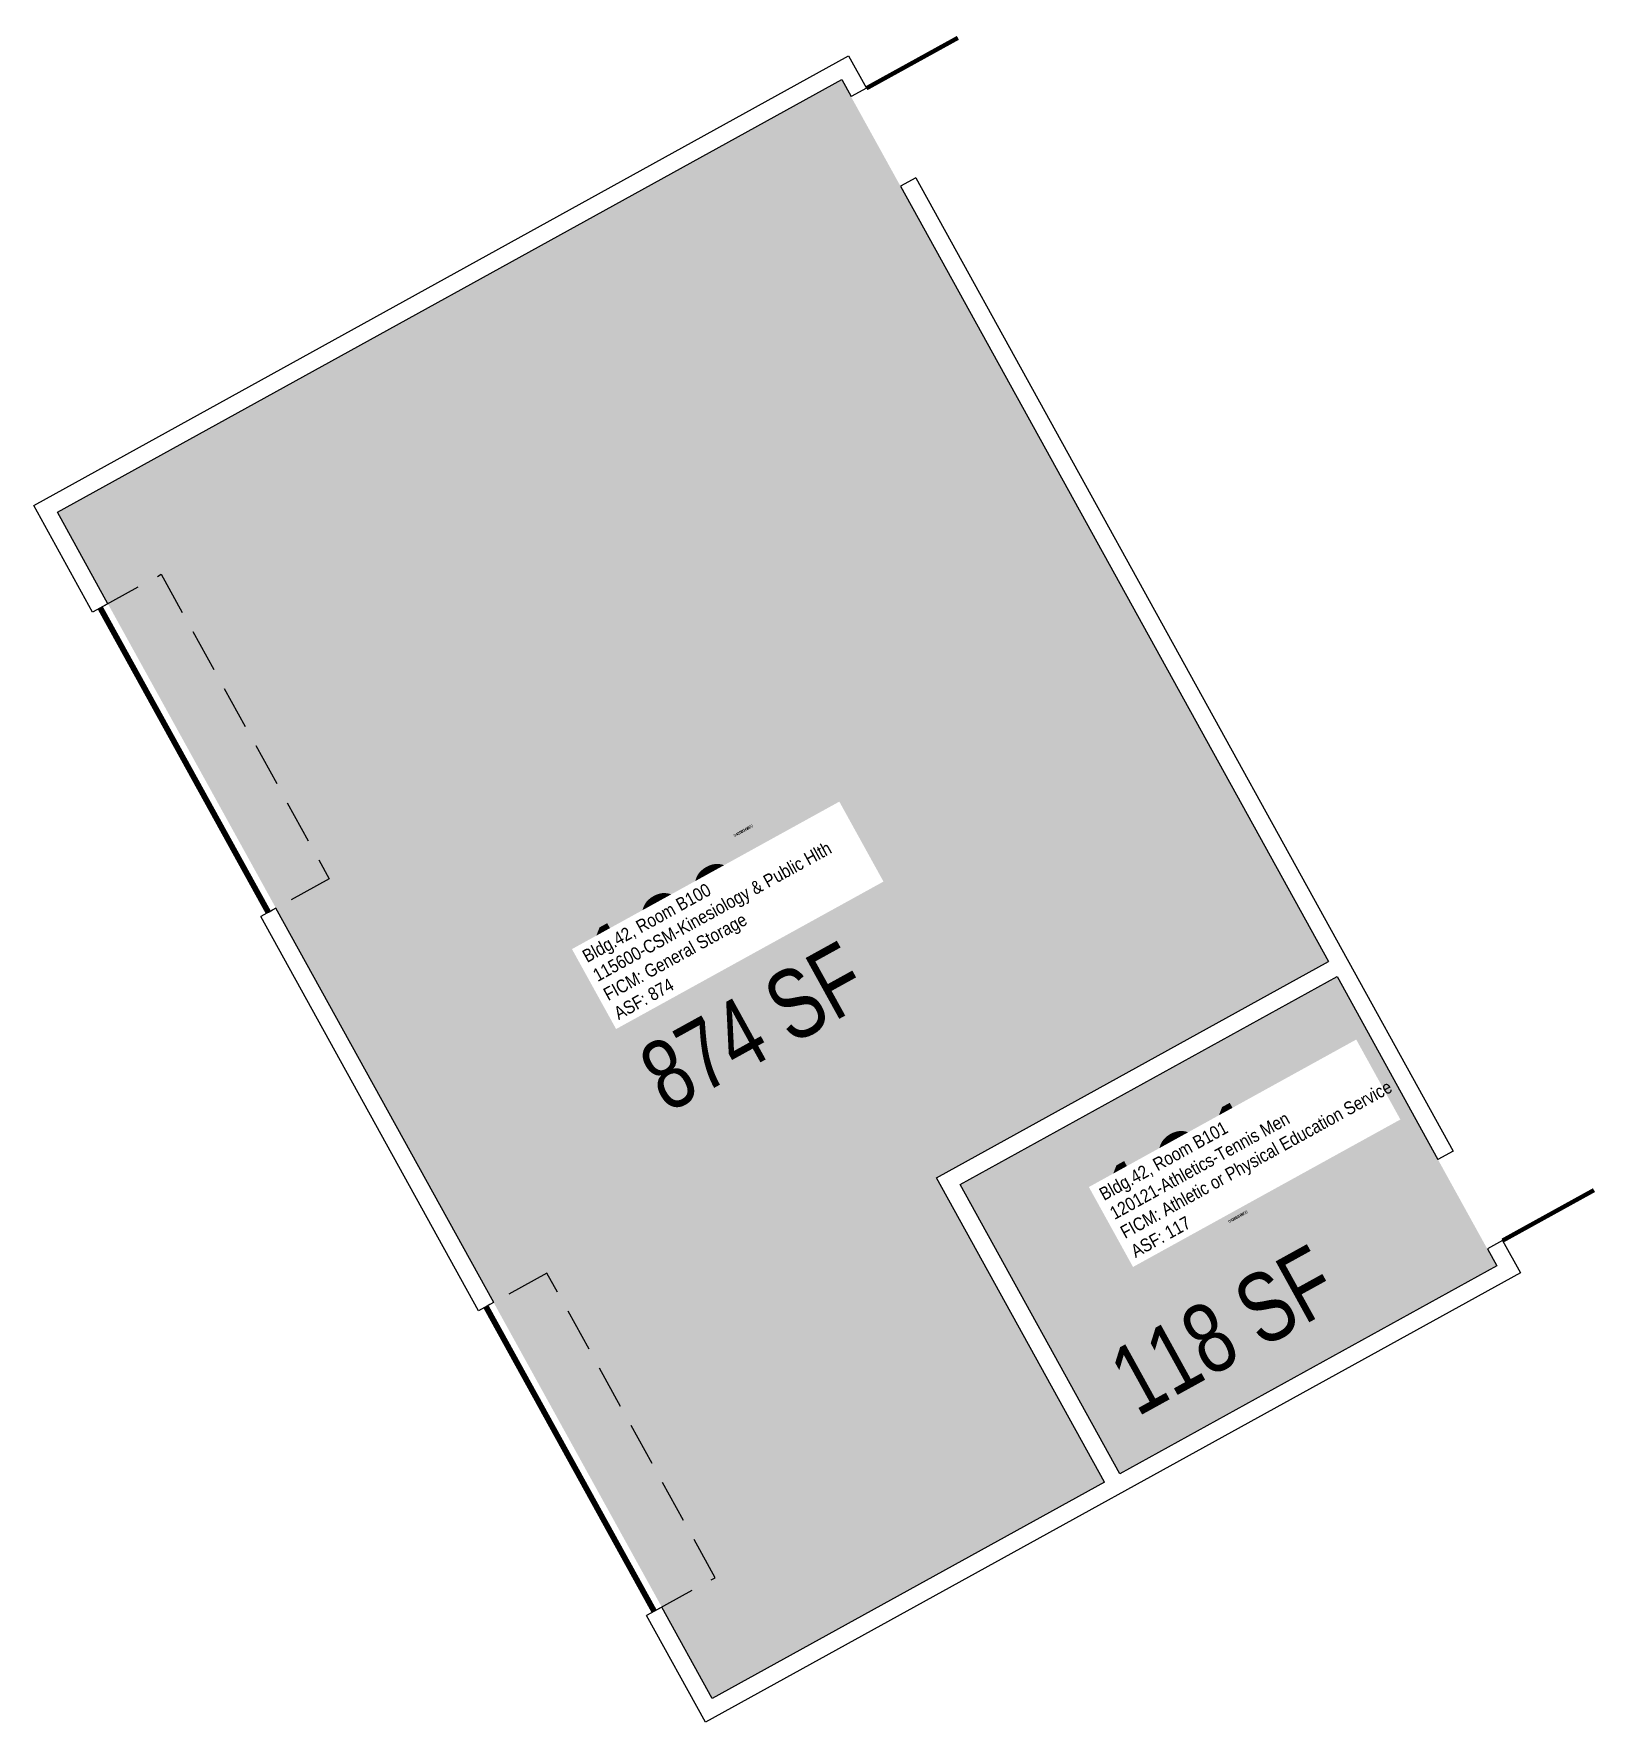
# Model space of a CAD drawing. Header units: inches. Extents: x 69221662 to 69222201, y 27660733 to 27661315.
import ezdxf
from ezdxf.enums import TextEntityAlignment as Align

# ---------------------------------------------------------------- set-up
doc = ezdxf.new("R2010")
doc.units = ezdxf.units.IN
doc.header["$LTSCALE"] = 240
doc.header["$MEASUREMENT"] = 0
doc.linetypes.add('DASHED2', pattern=[0.375, 0.25, -0.125])
for name, color, linetype in [('A-DOOR', 2, 'CONTINUOUS'), ('A-IDEN-RNUM', 7, 'CONTINUOUS'), ('A-IDEN-SNUM', 4, 'CONTINUOUS'), ('A-IDEN-VNUM', 4, 'CONTINUOUS'), ('A-WALL', 5, 'CONTINUOUS'), ('AREA-TEXT', 3, 'CONTINUOUS'), ('Rooms-Category-Color', 7, 'CONTINUOUS'), ('Rooms-College-Color', 7, 'CONTINUOUS'), ('Rooms-Department-Color', 7, 'CONTINUOUS'), ('Rooms-Division-Color', 7, 'CONTINUOUS'), ('Rooms-Information', 7, 'CONTINUOUS')]:
    doc.layers.add(name, color=color, linetype=linetype)
doc.styles.add('CP_AREA', font='arial.ttf', dxfattribs={"height": 15})
doc.styles.add('CP_ROOMSNUMBER', font='arial.ttf', dxfattribs={"height": 1})
doc.styles.add('CP_ROOMVNUMBER', font='arial.ttf', dxfattribs={"width": 0.85, "height": 0.075})

msp = doc.modelspace()

# ---------------------------------------------------------------- hatches: boundary and pattern name
at = {"layer": 'Rooms-Category-Color', "true_color": 0xe3c5e1}
msp.add_hatch(color=254, dxfattribs=at).paths.add_polyline_path([(69221896.22, 27660740.99), (69222031.47, 27660815.62), (69221973.49, 27660920.68), (69222108.74, 27660995.31), (69221940.81, 27661299.52), (69221670.37, 27661150.28)])
at = {"layer": 'Rooms-Category-Color', "true_color": 0xfbafa2}
msp.add_hatch(color=21, dxfattribs=at).paths.add_polyline_path([(69222036.72, 27660818.51), (69222166.71, 27660890.24), (69222111.64, 27660990.05), (69221981.65, 27660918.33)])
at = {"layer": 'Rooms-College-Color', "true_color": 0xffe090}
msp.add_hatch(color=41, dxfattribs=at).paths.add_polyline_path([(69221896.22, 27660740.99), (69222031.47, 27660815.62), (69221973.49, 27660920.68), (69222108.74, 27660995.31), (69221940.81, 27661299.52), (69221670.37, 27661150.28)])
at = {"layer": 'Rooms-College-Color', "true_color": 0xffff64}
msp.add_hatch(color=51, dxfattribs=at).paths.add_polyline_path([(69222036.72, 27660818.51), (69222166.71, 27660890.24), (69222111.64, 27660990.05), (69221981.65, 27660918.33)])
at = {"layer": 'Rooms-Department-Color', "true_color": 0xffe090}
msp.add_hatch(color=41, dxfattribs=at).paths.add_polyline_path([(69221896.22, 27660740.99), (69222031.47, 27660815.62), (69221973.49, 27660920.68), (69222108.74, 27660995.31), (69221940.81, 27661299.52), (69221670.37, 27661150.28)])
at = {"layer": 'Rooms-Department-Color', "true_color": 0x604aed}
msp.add_hatch(color=173, dxfattribs=at).paths.add_polyline_path([(69222036.72, 27660818.51), (69222166.71, 27660890.24), (69222111.64, 27660990.05), (69221981.65, 27660918.33)])
at = {"layer": 'Rooms-Division-Color', "true_color": 0xffe090}
msp.add_hatch(color=41, dxfattribs=at).paths.add_polyline_path([(69221896.22, 27660740.99), (69222031.47, 27660815.62), (69221973.49, 27660920.68), (69222108.74, 27660995.31), (69221940.81, 27661299.52), (69221670.37, 27661150.28)])
at = {"layer": 'Rooms-Division-Color', "true_color": 0x604aed}
msp.add_hatch(color=173, dxfattribs=at).paths.add_polyline_path([(69222036.72, 27660818.51), (69222166.71, 27660890.24), (69222111.64, 27660990.05), (69221981.65, 27660918.33)])

# ---------------------------------------------------------------- linework, layer by layer
at = {"layer": 'A-DOOR'}
for points in [[(69221949.38, 27661296.54, 1.5, 1.5, 0), (69221980.9, 27661313.93, 0, 0, 0), (69221980.54, 27661314.59, 0, 0, -0.414214), (69221966.41, 27661265.67, 0, 0, -0.414214)], [(69222168.73, 27660899, 1.5, 1.5, 0), (69222200.25, 27660916.4, 0, 0, 0), (69222200.62, 27660915.74, 0, 0, 0.414214), (69222151.7, 27660929.87, 0, 0, 0.414214)]]:
    msp.add_lwpolyline(points, format="xyseb", dxfattribs=at)
at = {"layer": 'A-DOOR', "linetype": 'DASHED2', "ltscale": 0.25}
for points in [[(69221685.16, 27661117.27), (69221706.17, 27661128.87)], [(69221706.17, 27661128.87), (69221764.14, 27661023.8)], [(69221764.14, 27661023.8), (69221743.13, 27661012.21)], [(69221839.21, 27660887.77), (69221818.19, 27660876.17)], [(69221897.18, 27660782.7), (69221839.21, 27660887.77)], [(69221876.17, 27660771.1), (69221897.18, 27660782.7)]]:
    msp.add_lwpolyline(points, dxfattribs=at)
at = {"layer": 'A-DOOR', "const_width": 2}
for points in [[(69221743.13, 27661012.21), (69221685.16, 27661117.27)], [(69221818.19, 27660876.17), (69221876.17, 27660771.1)]]:
    msp.add_lwpolyline(points, dxfattribs=at)
at = {"layer": 'A-WALL', "flags": 128}
for points in [[(69221682.53, 27661115.82), (69221662.24, 27661152.6), (69221943.22, 27661307.7)], [(69221943.22, 27661307.7), (69221949.38, 27661296.54)], [(69221687.78, 27661118.72), (69221670.39, 27661150.24), (69221940.87, 27661299.55), (69221944.13, 27661293.64)], [(69221966.41, 27661265.67), (69222151.7, 27660929.86)], [(69221961.16, 27661262.78), (69222108.74, 27660995.31)], [(69221820.83, 27660877.62), (69221745.76, 27661013.66)], [(69221815.57, 27660874.73), (69221740.51, 27661010.76)], [(69222111.64, 27660990.05), (69222146.45, 27660926.97)], [(69222168.73, 27660899), (69222174.86, 27660887.89), (69221893.87, 27660732.84), (69221873.55, 27660769.66)], [(69222168.73, 27660899), (69222163.48, 27660896.1), (69222166.71, 27660890.24), (69222036.72, 27660818.51)], [(69222031.47, 27660815.62), (69221896.22, 27660740.99), (69221878.8, 27660772.56)]]:
    msp.add_lwpolyline(points, dxfattribs=at)
at = {"layer": 'A-WALL'}
for points in [[(69221949.38, 27661296.54), (69221944.13, 27661293.64)], [(69221966.41, 27661265.67), (69221961.16, 27661262.78)], [(69221687.78, 27661118.72), (69221682.53, 27661115.82)], [(69221745.76, 27661013.66), (69221740.51, 27661010.76)], [(69222031.47, 27660815.62), (69221973.49, 27660920.68), (69222108.74, 27660995.31)], [(69222036.72, 27660818.51), (69221981.64, 27660918.33), (69222111.64, 27660990.05)], [(69222151.7, 27660929.87), (69222146.45, 27660926.97)], [(69221820.82, 27660877.62), (69221815.57, 27660874.72)], [(69221878.79, 27660772.55), (69221873.54, 27660769.65)]]:
    msp.add_lwpolyline(points, dxfattribs=at)

# ---------------------------------------------------------------- texts
at = {"layer": 'A-IDEN-RNUM', "style": 'CP_ROOMSNUMBER', "width": 0.85}
for s, p in [('0100-00', (69221906.9, 27661040.41)), ('0101-00', (69222077.46, 27660907.24))]:
    msp.add_text(s, height=0.96, rotation=28.88889, dxfattribs=at).set_placement(p, align=Align.MIDDLE)
at = {"layer": 'A-IDEN-SNUM', "style": 'CP_ROOMSNUMBER', "width": 0.85}
for s, p in [('0420B10000', (69221906.9, 27661040.41)), ('0420B10100', (69222077.46, 27660907.24))]:
    msp.add_text(s, height=0.96, rotation=28.88889, dxfattribs=at).set_placement(p, align=Align.MIDDLE)
at = {"layer": 'A-IDEN-VNUM', "style": 'CP_ROOMVNUMBER', "width": 0.85}
for s, p in [('100', (69221883.77, 27661003.66)), ('101', (69222062.02, 27660921.58))]:
    msp.add_text(s, height=31.5, rotation=28.89, dxfattribs=at).set_placement(p, align=Align.MIDDLE)
at = {"layer": 'AREA-TEXT', "style": 'CP_AREA', "width": 0.75}
for s, p in [('874 SF', (69221910.36, 27660972.84)), ('118 SF', (69222072.44, 27660868.16))]:
    msp.add_text(s, height=24, rotation=28.89, dxfattribs=at).set_placement(p, align=Align.MIDDLE_CENTER)

# ---------------------------------------------------------------- next in the draw order: texts
at = {"layer": 'Rooms-Information', "char_height": 4.5, "width": 100.8, "attachment_point": 7, "rotation": 28.89, "style": 'CP_ROOMVNUMBER', "bg_fill": 3, "box_fill_scale": 1.5, "bg_fill_color": 256, "bg_fill_true_color": 13158600, "bg_fill_transparency": 0}
for s, insert in [('Bldg.42, Room B100^M^J115600-CSM-Kinesiology & Public Hlth^M^JFICM: General Storage^M^JASF: 874', (69221863.96, 27660974.98)), ('Bldg.42, Room B101^M^J120121-Athletics-Tennis Men^M^JFICM: Athletic or Physical Education Service^M^JASF: 117', (69222042.21, 27660892.9))]:
    msp.add_mtext(s, dxfattribs=dict(at, insert=insert))

doc.saveas('drawing.dxf')
